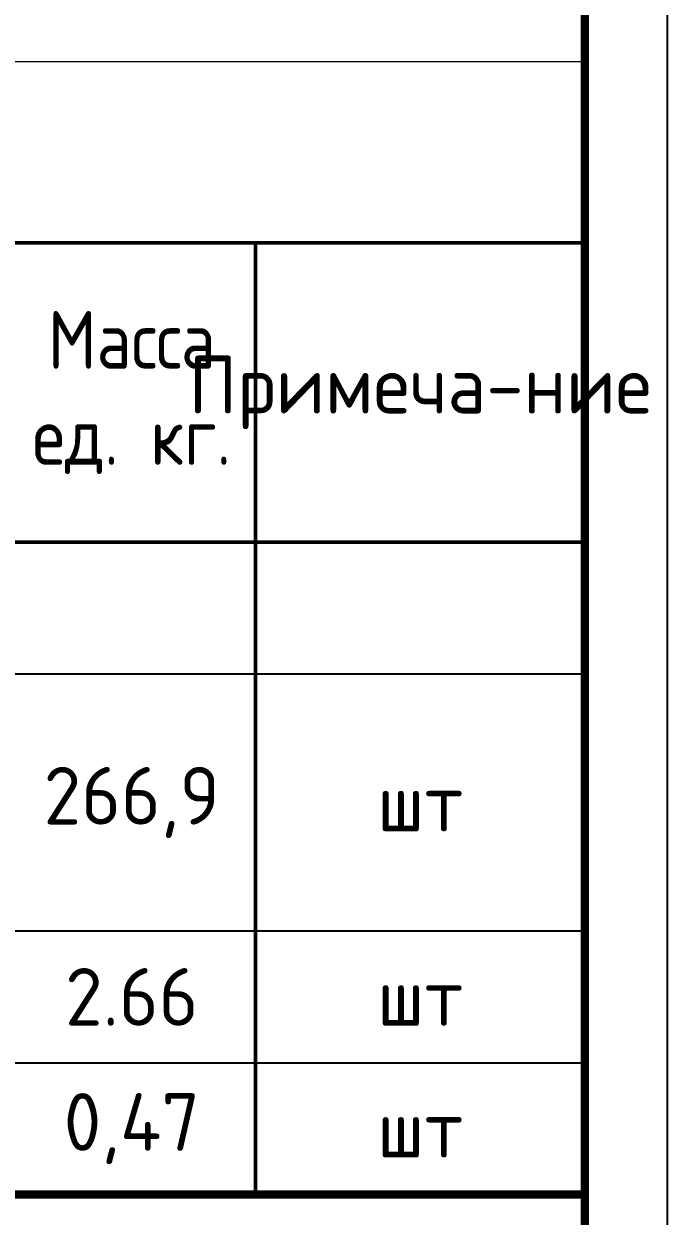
# Model space of a CAD drawing. Header units: millimetres. Extents: x 1601 to 15402, y -324 to 12625.
# Drawn here: x 8425.4 to 8464.4, y 376.9 to 449.3 of the extents above; entities that cross this region are included whole.
import ezdxf

# ---------------------------------------------------------------- set-up
doc = ezdxf.new("R2010")
doc.units = ezdxf.units.MM
doc.layers.add('таблица', color=250, linetype='Continuous', lineweight=35)
doc.styles.get("Standard").update_dxf_attribs({"font": 'GOST Common.ttf'})

# ---------------------------------------------------------------- blocks, each defined once
blk = doc.blocks.new('*T664')
at = {"layer": 'Defpoints', "color": 8, "linetype": 'ByBlock', "lineweight": 0, "transparency": 16777216}
for p, q in [((0, 0), (185, 0)), ((0, 0), (0, -11)), ((185, 0), (185, -11))]:
    blk.add_line(p, q, dxfattribs=at)
at = {"layer": 'таблица', "color": 0, "lineweight": 50, "transparency": 16777216}
for p, q in [((0, -11), (185, -11)), ((0, -11), (0, -68.767)), ((15, -11), (15, -37.167)), ((75, -11), (75, -37.167)), ((140, -11), (140, -37.167)), ((150, -11), (150, -60.767)), ((165, -11), (165, -37.167)), ((185, -11), (185, -37.167)), ((0, -29.167), (185, -29.167)), ((0, -68.767), (15, -68.767)), ((140, -68.767), (150, -68.767))]:
    blk.add_line(p, q, dxfattribs=at)
at = {"layer": 'таблица', "color": 0, "lineweight": 25, "transparency": 16777216}
for p, q in [((0, -37.167), (15, -37.167)), ((140, -37.167), (150, -37.167)), ((0, -52.767), (15, -52.767)), ((140, -52.767), (150, -52.767)), ((0, -60.767), (15, -60.767)), ((140, -60.767), (150, -60.767))]:
    blk.add_line(p, q, dxfattribs=at)
at = {"layer": 'таблица', "color": 0, "linetype": 'ByBlock', "lineweight": 25, "transparency": 16777216}
for p, q in [((15, -37.167), (140, -37.167)), ((150, -37.167), (185, -37.167)), ((15, -52.767), (140, -52.767)), ((150, -52.767), (185, -52.767)), ((15, -60.767), (140, -60.767)), ((150, -60.767), (185, -60.767))]:
    blk.add_line(p, q, dxfattribs=at)
at = {"layer": 'таблица', "color": 0, "linetype": 'ByBlock', "lineweight": 50, "transparency": 16777216}
for p, q in [((15, -37.167), (15, -68.767)), ((75, -37.167), (75, -68.767)), ((165, -37.167), (165, -68.767)), ((185, -37.167), (185, -68.767)), ((150, -60.767), (150, -68.767)), ((15, -68.767), (140, -68.767)), ((150, -68.767), (185, -68.767))]:
    blk.add_line(p, q, dxfattribs=at)
at = {"layer": 'таблица', "color": 0, "linetype": 'ByBlock', "lineweight": -2, "transparency": 16777216}
blk.add_line((140, -37.167), (140, -68.767), dxfattribs=at)
at = {"layer": 'таблица', "color": 0, "transparency": 16777216, "char_height": 3.5}
for s, insert, width, attachment_point in [('Cпецификация элементов на днище тепловой камеры', (92.5, -5.5), 182, 5), ('\\A1;C {\\H0.7x;\\S%%C12 А400 - 200/%%C12 А400 - 200;} 4200x4230 {\\H0.7x;\\S25/25;}', (76.5, -44.967), 62, 4), ('C1', (7.5, -44.967), 13, 5), ('ГОСТ 8478-81*', (16.5, -44.967), 57, 4), ('266,9', (157.5, -44.967), 12, 5), ('шт', (175, -44.967), 17, 5), ('%%C12А400 L=3000', (76.5, -56.767), 62, 4), ('СГ-1', (7.5, -56.767), 13, 5), ('ГОСТ 5781-82', (16.5, -56.767), 57, 4), ('2.66', (157.5, -56.767), 12, 5), ('шт', (175, -56.767), 17, 5), ('Кф-1', (7.5, -64.767), 13, 5), ('0,47', (157.5, -64.767), 12, 5), ('ГОСТ 5781-82', (16.5, -64.767), 57, 4), ('%%C10А400 L=760', (76.5, -64.767), 62, 4), ('шт', (175, -64.767), 17, 5)]:
    blk.add_mtext(s, dxfattribs=dict(at, insert=insert, width=width, attachment_point=attachment_point))
at = {"layer": 'таблица', "color": 7, "transparency": 16777216, "char_height": 3.5, "attachment_point": 5}
for s, insert, width in [('{\\W0.9;Масса ед. кг.}', (157.5, -20.083), 13), ('Примеча-ние', (175, -20.083), 17), ('Поз.', (7.5, -20.083), 12), ('Обозначение', (45, -20.083), 57), ('Наименование', (107.5, -20.083), 62), ('Кол', (145, -20.083), 8), ('Сборочные еденицы', (107.5, -33.167), 65), ('2', (145, -44.967), 9.2), ('35', (145, -56.767), 9.2), ('50', (145, -64.767), 9.2)]:
    blk.add_mtext(s, dxfattribs=dict(at, insert=insert, width=width))

msp = doc.modelspace()

# ---------------------------------------------------------------- linework, layer by layer
msp.add_lwpolyline([(7870.4325, 738.2356), (8464.4325, 738.2356), (8464.4325, 318.2356), (7870.4325, 318.2356)], close=True)
at = {"const_width": 0.5}
msp.add_lwpolyline([(7890.4325, 733.2356), (8459.4325, 733.2356), (8459.4325, 323.2356), (7890.4325, 323.2356)], close=True, dxfattribs=at)
msp.add_lwpolyline([(8274.4325, 323.2356), (8274.4325, 378.2356), (8459.4325, 378.2356)], dxfattribs=at)

# ---------------------------------------------------------------- block references
msp.add_blockref('*T664', (8274.4325, 447.0023))

doc.saveas('drawing.dxf')
